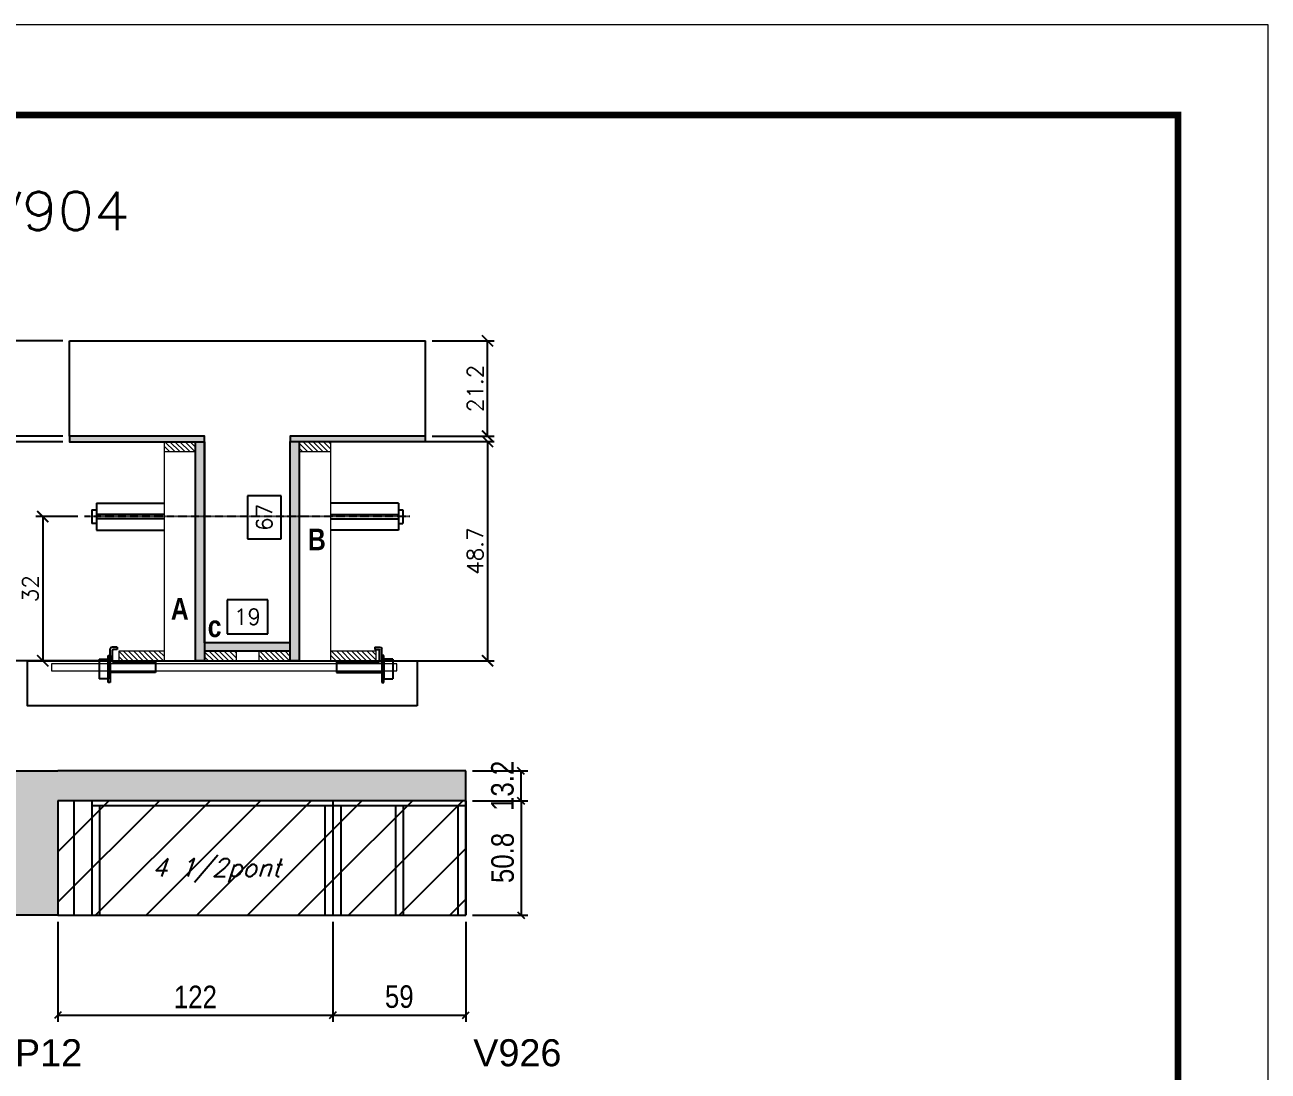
# Model space of a CAD drawing. Extents: x -20960 to -5926, y -2106 to 21915.
# Drawn here: x -11274 to -10722, y 19154 to 19618 of the extents above; entities that cross this region are included whole.
import ezdxf
from ezdxf.enums import TextEntityAlignment as Align

# ---------------------------------------------------------------- set-up
doc = ezdxf.new("R2010")
doc.units = 0
doc.linetypes.add('DASHED', pattern=[0.75, 0.5, -0.25])
doc.linetypes.add('HIDDEN', pattern=[0.375, 0.25, -0.125])
for name, color, linetype in [('5', 5, 'Continuous'), ('barrote', 251, 'Continuous'), ('COTA', 241, 'Continuous'), ('Cota Seção (2x)', 4, 'Continuous'), ('detalhes', 4, 'Continuous'), ('Painéis', 200, 'Continuous'), ('presilha', 1, 'Continuous'), ('Reaproveitamento', 251, 'Continuous'), ('SARR_2.2x7', 40, 'Continuous'), ('SARR_3.5x7', 81, 'Continuous'), ('TENSOR', 3, 'Continuous'), ('texto', 7, 'Continuous'), ('Texto de Titulo', 7, 'Continuous'), ('Texto Qtd Sarr', 242, 'Continuous')]:
    doc.layers.add(name, color=color, linetype=linetype)
for name, color, linetype, lineweight in [('CONCRETO', 251, 'Continuous', 25), ('Folhas', 255, 'Continuous', 9), ('Hachura', 251, 'Continuous', 9), ('Madeira', 126, 'Continuous', 18), ('SARRAFO DE PRESSAO', 251, 'DASHED', 9), ('SCO-___-LAJ', 2, 'Continuous', 0), ('Texto Seção', 7, 'Continuous', 15)]:
    doc.layers.add(name, color=color, linetype=linetype, lineweight=lineweight)
doc.styles.add('COTA TECNICA', font='techl___.ttf', dxfattribs={"height": 10})
doc.styles.add('Romans', font='romans.shx')
doc.styles.get("Standard").update_dxf_attribs({"font": 'arial.ttf'})
doc.styles.add('TECNICA', font='techb___.ttf', dxfattribs={"height": 10})
doc.dimstyles.new('Cota Seção (2x)', dxfattribs={"dimtxt": 7, "dimasz": 5, "dimexe": 3, "dimexo": 3, "dimgap": 2, "dimtad": 3, "dimdec": 1, "dimlfac": 0.5, "dimzin": 12, "dimdsep": 46, "dimtxsty": 'Romans', "dimblk": 'ARCHTICK', "dimcen": 0, "dimclrd": 4, "dimclre": 4, "dimclrt": 1, "dimadec": 1, "dimazin": 3, "dimtfac": 1, "dimtdec": 1, "dimtmove": 0, "dimatfit": 3, "dimldrblk": 'OBLIQUE', "dimfxl": 1, "dimtolj": 1, "dimtzin": 12, "dimarcsym": 0})
doc.dimstyles.new('Cota Seção interna', dxfattribs={"dimtxt": 7, "dimasz": 6, "dimexe": 0.18, "dimexo": 2, "dimgap": -4, "dimtad": 3, "dimdec": 1, "dimlfac": 0.5, "dimzin": 12, "dimdsep": 46, "dimtxsty": 'Romans', "dimblk": 'ARCHTICK', "dimcen": 0.09, "dimse1": 1, "dimse2": 1, "dimsd1": 1, "dimsd2": 1, "dimclrd": 180, "dimclre": 5, "dimclrt": 1, "dimadec": 0, "dimazin": 3, "dimtfac": 1, "dimtdec": 1, "dimtofl": 0, "dimtmove": 0, "dimatfit": 3, "dimldrblk": 'ARCHTICK', "dimfxl": 1, "dimtolj": 1, "dimtzin": 0, "dimarcsym": 0})
doc.dimstyles.new('PAINEL', dxfattribs={"dimtxt": 10, "dimasz": 3, "dimexe": 3, "dimexo": 3, "dimgap": 3, "dimtad": 1, "dimdec": 1, "dimzin": 12, "dimdsep": 46, "dimtxsty": 'COTA TECNICA', "dimblk1": 'OBLIQUE', "dimblk2": 'OBLIQUE', "dimsah": 1, "dimcen": 0.9, "dimclrd": 4, "dimclre": 4, "dimclrt": 240, "dimadec": 1, "dimazin": 3, "dimtfac": 1, "dimtdec": 1, "dimtmove": 0, "dimatfit": 3, "dimfxl": 1, "dimtolj": 1, "dimtzin": 12, "dimarcsym": 0})

# ---------------------------------------------------------------- blocks, each defined once
blk = doc.blocks.new('9999999999')
at = {"layer": 'Folhas'}
blk.add_lwpolyline([(98138.98, 34190.21), (99623.98, 34190.21), (99623.98, 35240.21), (98138.98, 35240.21)], close=True, dxfattribs=at)
at = {"layer": 'Folhas', "color": 30, "const_width": 3}
blk.add_lwpolyline([(98213.98, 34230.21), (99583.98, 34230.21), (99583.98, 35200.21), (98213.98, 35200.21)], close=True, dxfattribs=at)
blk = doc.blocks.new('titulo1')
at = {"layer": 'Defpoints', "color": 252, "linetype": 'HIDDEN', "ltscale": 2}
blk.add_line((0, 0), (0, 125), dxfattribs=at)
at = {"layer": 'Defpoints', "style": 'Romans', "oblique": 15}
blk.add_attdef('FOLHA', text='', height=10, dxfattribs=at).set_placement((0, 15.58), align=Align.MIDDLE_CENTER)
at = {"layer": 'Texto Qtd Sarr', "color": 3, "style": 'Romans', "oblique": 15}
for tag, height, p in [('TITULO', 17, (0, 71.45)), ('SEÇÃO', 12, (0, 41.55))]:
    blk.add_attdef(tag, text='', height=height, dxfattribs=at).set_placement(p, align=Align.MIDDLE_CENTER)
blk = doc.blocks.new('_ArchTick')
at = {"color": 0, "linetype": 'ByBlock', "const_width": 0.15}
blk.add_lwpolyline([(-0.5, -0.5), (0.5, 0.5)], dxfattribs=at)
blk = doc.blocks.new('*D211')
at = {"layer": 'COTA', "color": 4, "lineweight": -2, "transparency": 16777216}
for p, q in [((-11257.01, 19433.24), (-11293.72, 19433.24)), ((-11290.72, 19336.04), (-11290.72, 19433.24)), ((-11239.41, 19336.04), (-11293.72, 19336.04))]:
    blk.add_line(p, q, dxfattribs=at)
at = {"layer": 'Defpoints', "color": 0, "transparency": 16777216}
for p in [(-11290.72, 19433.24), (-11254.01, 19433.24), (-11236.41, 19336.04)]:
    blk.add_point(p, dxfattribs=at)
at = {"layer": 'COTA', "color": 4, "lineweight": -2, "transparency": 16777216, "xscale": 5, "yscale": 5, "zscale": 5}
for p, rotation in [((-11290.72, 19433.24), 90), ((-11290.72, 19336.04), 270)]:
    blk.add_blockref('_ArchTick', p, dxfattribs=dict(at, rotation=rotation))
at = {"layer": 'COTA', "color": 1, "transparency": 16777216, "insert": (-11296.22, 19384.64), "char_height": 7, "attachment_point": 5, "rotation": 90, "style": 'Romans'}
blk.add_mtext('\\A1;48.6', dxfattribs=at)
blk = doc.blocks.new('_Oblique')
at = {"color": 0, "linetype": 'ByBlock', "lineweight": -2}
blk.add_line((-0.5, -0.5), (0.5, 0.5), dxfattribs=at)
blk = doc.blocks.new('*D212')
at = {"layer": 'COTA', "color": 4, "lineweight": -2, "transparency": 16777216}
for p, q in [((-11257.01, 19478.04), (-11293.72, 19478.04)), ((-11290.72, 19435.64), (-11290.72, 19478.04)), ((-11257.01, 19435.64), (-11293.72, 19435.64))]:
    blk.add_line(p, q, dxfattribs=at)
at = {"layer": 'Defpoints', "color": 0, "transparency": 16777216}
for p in [(-11290.72, 19478.04), (-11254.01, 19478.04), (-11254.01, 19435.64)]:
    blk.add_point(p, dxfattribs=at)
at = {"layer": 'COTA', "color": 4, "lineweight": -2, "transparency": 16777216, "xscale": 5, "yscale": 5, "zscale": 5}
for p, rotation in [((-11290.72, 19478.04), 90), ((-11290.72, 19435.64), 270)]:
    blk.add_blockref('_ArchTick', p, dxfattribs=dict(at, rotation=rotation))
at = {"layer": 'COTA', "color": 1, "transparency": 16777216, "insert": (-11296.22, 19456.84), "char_height": 7, "attachment_point": 5, "rotation": 90, "style": 'Romans'}
blk.add_mtext('\\A1;21.2', dxfattribs=at)
blk = doc.blocks.new('*D213')
at = {"layer": 'Cota Seção (2x)', "color": 180, "lineweight": -2, "transparency": 16777216}
for p, q in [((-11160.01, 19409.16), (-11175.01, 19409.16)), ((-11175.01, 19409.16), (-11175.01, 19390.16)), ((-11160.01, 19390.16), (-11160.01, 19409.16)), ((-11175.01, 19390.16), (-11160.01, 19390.16))]:
    blk.add_line(p, q, dxfattribs=at)
at = {"layer": 'Defpoints', "color": 0, "transparency": 16777216}
for p in [(-11194.01, 19478.04), (-11156.01, 19478.04), (-11194.01, 19344.04)]:
    blk.add_point(p, dxfattribs=at)
at = {"layer": 'Cota Seção (2x)', "color": 1, "transparency": 16777216, "insert": (-11167.51, 19399.66), "char_height": 7, "attachment_point": 5, "rotation": 90, "style": 'Romans'}
blk.add_mtext('\\A1;67', dxfattribs=at)
blk = doc.blocks.new('PRESILHA METÁLICA 1')
at = {"layer": 'presilha'}
for p, q in [((7.5, 10.64), (7.5, 19.86)), ((12, 21), (8.64, 21)), ((9, 11.57), (9, 18.93)), ((12, 19.5), (9.57, 19.5)), ((12, 21), (12, 19.5)), ((0, 13), (6, 13)), ((0, 13), (0, 0)), ((6, 15.5), (7.5, 15.5)), ((6, -2.5), (6, 15.5)), ((6, 13), (6, 0)), ((7.5, 15.5), (7.5, -2.5)), ((37.5, 11), (9.57, 11)), ((37.5, 11), (37.5, 4.1)), ((6, 0), (0, 0)), ((37.5, 4.1), (7.5, 4.1)), ((7.5, -2.5), (6, -2.5))]:
    blk.add_line(p, q, dxfattribs=at)
for centre, radius, start, end in [((8.64, 19.86), 1.14, 90, 180), ((9.57, 18.93), 0.57, 90, 180), ((9.57, 11.57), 0.57, 180, 270)]:
    blk.add_arc(centre, radius, start, end, dxfattribs=at)
blk = doc.blocks.new('*D214')
at = {"layer": 'Cota Seção (2x)', "color": 180, "lineweight": -2, "transparency": 16777216}
for p, q in [((-11166.01, 19363.04), (-11184.01, 19363.04)), ((-11184.01, 19363.04), (-11184.01, 19348.04)), ((-11166.01, 19348.04), (-11166.01, 19363.04)), ((-11184.01, 19348.04), (-11166.01, 19348.04))]:
    blk.add_line(p, q, dxfattribs=at)
at = {"layer": 'Defpoints', "color": 0, "transparency": 16777216}
for p in [(-11194.01, 19344.04), (-11194.01, 19336.04), (-11156.01, 19336.04)]:
    blk.add_point(p, dxfattribs=at)
at = {"layer": 'Cota Seção (2x)', "color": 1, "transparency": 16777216, "insert": (-11175.01, 19355.54), "char_height": 7, "attachment_point": 5, "style": 'Romans'}
blk.add_mtext('\\A1;19', dxfattribs=at)
blk = doc.blocks.new('*D215')
at = {"layer": 'COTA', "color": 4, "lineweight": -2, "transparency": 16777216}
for p, q in [((-11135.01, 19433.34), (-11065.44, 19433.34)), ((-11068.44, 19433.34), (-11068.44, 19336.04)), ((-11135.01, 19336.04), (-11065.44, 19336.04))]:
    blk.add_line(p, q, dxfattribs=at)
at = {"layer": 'Defpoints', "color": 0, "transparency": 16777216}
for p in [(-11138.01, 19433.34), (-11138.01, 19336.04), (-11068.44, 19336.04)]:
    blk.add_point(p, dxfattribs=at)
at = {"layer": 'COTA', "color": 4, "lineweight": -2, "transparency": 16777216, "xscale": 5, "yscale": 5, "zscale": 5}
for p, rotation in [((-11068.44, 19433.34), 90), ((-11068.44, 19336.04), 270)]:
    blk.add_blockref('_ArchTick', p, dxfattribs=dict(at, rotation=rotation))
at = {"layer": 'COTA', "color": 1, "transparency": 16777216, "insert": (-11073.94, 19384.69), "char_height": 7, "attachment_point": 5, "rotation": 90, "style": 'Romans'}
blk.add_mtext('\\A1;48.7', dxfattribs=at)
blk = doc.blocks.new('*D190')
at = {"layer": 'COTA', "color": 4, "lineweight": -2, "transparency": 16777216}
for p, q in [((-11250.31, 19400.01), (-11268.86, 19400.01)), ((-11265.86, 19400.01), (-11265.86, 19336.04)), ((-11250.31, 19336.04), (-11268.86, 19336.04))]:
    blk.add_line(p, q, dxfattribs=at)
at = {"layer": 'Defpoints', "color": 0, "transparency": 16777216}
for p in [(-11247.31, 19400.01), (-11265.86, 19336.04), (-11247.31, 19336.04)]:
    blk.add_point(p, dxfattribs=at)
at = {"layer": 'COTA', "color": 4, "lineweight": -2, "transparency": 16777216, "xscale": 5, "yscale": 5, "zscale": 5}
for p, rotation in [((-11265.86, 19400.01), 90), ((-11265.86, 19336.04), 270)]:
    blk.add_blockref('_ArchTick', p, dxfattribs=dict(at, rotation=rotation))
at = {"layer": 'COTA', "color": 1, "transparency": 16777216, "insert": (-11271.36, 19368.02), "char_height": 7, "attachment_point": 5, "rotation": 90, "style": 'Romans'}
blk.add_mtext('\\A1;32', dxfattribs=at)
blk = doc.blocks.new('*D283')
at = {"layer": 'COTA', "color": 4, "lineweight": -2, "transparency": 16777216}
for p, q in [((-11093.01, 19478.04), (-11065.44, 19478.04)), ((-11068.44, 19435.74), (-11068.44, 19478.04)), ((-11093.01, 19435.74), (-11065.44, 19435.74))]:
    blk.add_line(p, q, dxfattribs=at)
at = {"layer": 'Defpoints', "color": 0, "transparency": 16777216}
for p in [(-11096.01, 19478.04), (-11068.44, 19478.04), (-11096.01, 19435.74)]:
    blk.add_point(p, dxfattribs=at)
at = {"layer": 'COTA', "color": 4, "lineweight": -2, "transparency": 16777216, "xscale": 5, "yscale": 5, "zscale": 5}
for p, rotation in [((-11068.44, 19478.04), 90), ((-11068.44, 19435.74), 270)]:
    blk.add_blockref('_ArchTick', p, dxfattribs=dict(at, rotation=rotation))
at = {"layer": 'COTA', "color": 1, "transparency": 16777216, "insert": (-11073.94, 19456.89), "char_height": 7, "attachment_point": 5, "rotation": 90, "style": 'Romans'}
blk.add_mtext('\\A1;21.2', dxfattribs=at)
blk = doc.blocks.new('*D197')
at = {"layer": 'COTA', "color": 4, "linetype": 'ByBlock', "lineweight": -2, "transparency": 16777216}
for p, q in [((-11259.12, 19220.11), (-11259.12, 19175.78)), ((-11137.12, 19220.11), (-11137.12, 19175.78)), ((-11259.12, 19178.78), (-11137.12, 19178.78))]:
    blk.add_line(p, q, dxfattribs=at)
at = {"layer": 'Defpoints', "color": 0, "linetype": 'ByBlock', "transparency": 16777216}
for p in [(-11259.12, 19223.11), (-11137.12, 19223.11), (-11137.12, 19178.78)]:
    blk.add_point(p, dxfattribs=at)
at = {"layer": 'COTA', "color": 4, "linetype": 'ByBlock', "lineweight": -2, "transparency": 16777216, "xscale": 3, "yscale": 3, "zscale": 3, "rotation": 180}
blk.add_blockref('_Oblique', (-11259.12, 19178.78), dxfattribs=at)
at = {"layer": 'COTA', "color": 4, "linetype": 'ByBlock', "lineweight": -2, "transparency": 16777216, "xscale": 3, "yscale": 3, "zscale": 3}
blk.add_blockref('_Oblique', (-11137.12, 19178.78), dxfattribs=at)
at = {"layer": 'COTA', "color": 240, "linetype": 'ByBlock', "transparency": 16777216, "insert": (-11198.12, 19186.83), "char_height": 10, "attachment_point": 5, "style": 'COTA TECNICA'}
blk.add_mtext('\\A1;122', dxfattribs=at)
blk = doc.blocks.new('*D198')
at = {"layer": 'COTA', "color": 4, "linetype": 'ByBlock', "lineweight": -2, "transparency": 16777216}
for p, q in [((-11137.12, 19220.11), (-11137.12, 19175.78)), ((-11078.12, 19220.11), (-11078.12, 19175.78)), ((-11137.12, 19178.78), (-11078.12, 19178.78))]:
    blk.add_line(p, q, dxfattribs=at)
at = {"layer": 'Defpoints', "color": 0, "linetype": 'ByBlock', "transparency": 16777216}
for p in [(-11137.12, 19223.11), (-11078.12, 19223.11), (-11078.12, 19178.78)]:
    blk.add_point(p, dxfattribs=at)
at = {"layer": 'COTA', "color": 4, "linetype": 'ByBlock', "lineweight": -2, "transparency": 16777216, "xscale": 3, "yscale": 3, "zscale": 3, "rotation": 180}
blk.add_blockref('_Oblique', (-11137.12, 19178.78), dxfattribs=at)
at = {"layer": 'COTA', "color": 4, "linetype": 'ByBlock', "lineweight": -2, "transparency": 16777216, "xscale": 3, "yscale": 3, "zscale": 3}
blk.add_blockref('_Oblique', (-11078.12, 19178.78), dxfattribs=at)
at = {"layer": 'COTA', "color": 240, "linetype": 'ByBlock', "transparency": 16777216, "insert": (-11107.62, 19186.91), "char_height": 10, "attachment_point": 5, "style": 'COTA TECNICA'}
blk.add_mtext('\\A1;59', dxfattribs=at)
blk = doc.blocks.new('*D199')
at = {"layer": 'COTA', "color": 4, "lineweight": -2, "transparency": 16777216}
for p, q in [((-11075.12, 19273.91), (-11050.58, 19273.91)), ((-11053.58, 19273.91), (-11053.58, 19223.11)), ((-11075.12, 19223.11), (-11050.58, 19223.11))]:
    blk.add_line(p, q, dxfattribs=at)
at = {"layer": 'Defpoints', "color": 0, "transparency": 16777216}
for p in [(-11078.12, 19273.91), (-11078.12, 19223.11), (-11053.58, 19223.11)]:
    blk.add_point(p, dxfattribs=at)
at = {"layer": 'COTA', "color": 4, "lineweight": -2, "transparency": 16777216, "xscale": 3, "yscale": 3, "zscale": 3}
for p, rotation in [((-11053.58, 19273.91), 90), ((-11053.58, 19223.11), 270)]:
    blk.add_blockref('_Oblique', p, dxfattribs=dict(at, rotation=rotation))
at = {"layer": 'COTA', "color": 240, "transparency": 16777216, "insert": (-11061.71, 19248.51), "char_height": 10, "attachment_point": 5, "rotation": 90, "style": 'COTA TECNICA'}
blk.add_mtext('\\A1;50.8', dxfattribs=at)
blk = doc.blocks.new('*D200')
at = {"layer": 'COTA', "color": 4, "lineweight": -2, "transparency": 16777216}
for p, q in [((-11075.12, 19287.11), (-11050.58, 19287.11)), ((-11053.58, 19273.91), (-11053.58, 19287.11)), ((-11075.12, 19273.91), (-11050.58, 19273.91))]:
    blk.add_line(p, q, dxfattribs=at)
at = {"layer": 'Defpoints', "color": 0, "transparency": 16777216}
for p in [(-11078.12, 19287.11), (-11053.58, 19287.11), (-11078.12, 19273.91)]:
    blk.add_point(p, dxfattribs=at)
at = {"layer": 'COTA', "color": 4, "lineweight": -2, "transparency": 16777216, "xscale": 3, "yscale": 3, "zscale": 3}
for p, rotation in [((-11053.58, 19287.11), 90), ((-11053.58, 19273.91), 270)]:
    blk.add_blockref('_Oblique', p, dxfattribs=dict(at, rotation=rotation))
at = {"layer": 'COTA', "color": 240, "transparency": 16777216, "insert": (-11061.8, 19280.51), "char_height": 10, "attachment_point": 5, "rotation": 90, "style": 'COTA TECNICA'}
blk.add_mtext('\\A1;13.2', dxfattribs=at)

msp = doc.modelspace()

# ---------------------------------------------------------------- hatches: boundary and pattern name
at = {"layer": 'COTA', "ltscale": 25}
h = msp.add_hatch(dxfattribs=at)
h.set_pattern_fill('AR-CONC', color=256, scale=0.03)
h.set_pattern_definition([(50, (-152578.086, -13970.6707), (5.46554007, -0.47817257), [0.5715, -6.2865]), (355, (-152578.086, -13970.6707), (-1.05730264, 5.73170536), [0.4572, -5.02921753]), (100.4514447, (-152577.6304, -13970.7105), (4.40823741, 5.25353256), [0.48570026, -5.34270734]), (46.1842, (-152578.086, -13969.1467), (8.13237123, -1.26126984), [0.85725, -9.42975]), (96.6355576, (-152577.408, -13969.252), (7.122124, 7.42278374), [0.7285507, -8.01406824]), (351.184151, (-152578.086, -13969.147), (7.122124, 7.42278374), [0.685799, -7.54379196]), (21, (-152577.324, -13969.5277), (4.54843174, -3.06795595), [0.5715, -6.2865]), (326, (-152577.324, -13969.5277), (1.85406085, 5.52563898), [0.4572, -5.0292]), (71.451445, (-152576.945, -13969.7833), (6.40249258, 2.45768307), [0.48570026, -5.34269813]), (37.5, (-152578.0859, -13970.6707), (0.092658098, 2.536651166), [0, -4.96824, 0, -5.1054, 0, -5.04825]), (7.5, (-152578.086, -13970.6707), (2.004589875, 3.005417245), [0, -2.91084, 0, -4.85394, 0, -1.92405]), (327.5, (-152579.7852, -13970.6707), (4.067717855, -0.17186232), [0, -1.905, 0, -5.9436, 0, -7.8867]), (317.5, (-152580.547, -13970.6707), (4.44387544, 0.76279473), [0, -2.4765, 0, -3.94716, 0, -5.6007])])
h.paths.add_polyline_path([(-11278.12, 19287.11), (-11278.12, 19223.11), (-11259.12, 19223.11), (-11259.12, 19273.91), (-11078.12, 19273.91), (-11078.12, 19287.11), (-11259.12, 19287.11)])
at = {"layer": 'Hachura'}
h = msp.add_hatch(color=256, dxfattribs=at)
h.dxf.hatch_style = 1
h.paths.add_polyline_path([(-11194.01, 19433.24), (-11194.01, 19435.64), (-11254.01, 19435.64), (-11254.01, 19433.24)])
h = msp.add_hatch(color=256, dxfattribs=at)
h.dxf.hatch_style = 1
h.paths.add_polyline_path([(-11096.01, 19433.34), (-11096.01, 19435.74), (-11156.01, 19435.74), (-11156.01, 19433.34)])
h = msp.add_hatch(dxfattribs=at)
h.set_pattern_fill('ANSI31', color=256, scale=0.5, angle=270, style=0)
h.set_pattern_definition([(315, (11715.8147, 11125.5917), (1.12253202, 1.12253202), [])])
h.paths.add_polyline_path([(-11198.01, 19428.84), (-11198.01, 19433.24), (-11212.01, 19433.24), (-11212.01, 19428.84)])
h = msp.add_hatch(color=256, dxfattribs=at)
h.dxf.hatch_style = 1
h.paths.add_polyline_path([(-11198.01, 19433.24), (-11194.01, 19433.24), (-11194.01, 19336.04), (-11198.01, 19336.04)])
h = msp.add_hatch(color=256, dxfattribs=at)
h.dxf.hatch_style = 1
h.paths.add_polyline_path([(-11156.01, 19433.34), (-11152.01, 19433.34), (-11152.01, 19336.04), (-11156.01, 19336.04)])
h = msp.add_hatch(dxfattribs=at)
h.set_pattern_fill('ANSI31', color=256, scale=0.5, angle=270, style=0)
h.set_pattern_definition([(315, (11655.8147, 11125.6917), (1.12253202, 1.12253202), [])])
h.paths.add_polyline_path([(-11138.01, 19428.94), (-11138.01, 19433.34), (-11152.01, 19433.34), (-11152.01, 19428.94)])
h = msp.add_hatch(color=256, dxfattribs=at)
h.dxf.hatch_style = 1
h.paths.add_polyline_path([(-11156.01, 19340.44), (-11156.01, 19344.04), (-11194.01, 19344.04), (-11194.01, 19340.44)])
h = msp.add_hatch(dxfattribs=at)
h.set_pattern_fill('ANSI31', color=256, scale=0.5, angle=270, style=0)
h.set_pattern_definition([(315, (11715.8147, 11106.3917), (1.12253202, 1.12253202), [])])
h.paths.add_polyline_path([(-11232.01, 19336.04), (-11232.01, 19340.44), (-11212.01, 19340.44), (-11212.01, 19336.04)])
h = msp.add_hatch(dxfattribs=at)
h.set_pattern_fill('ANSI31', color=256, scale=0.5, angle=270, style=0)
h.set_pattern_definition([(315, (11724.6147, 11106.3917), (1.12253202, 1.12253202), [])])
h.paths.add_polyline_path([(-11194.01, 19336.04), (-11194.01, 19340.44), (-11180.01, 19340.44), (-11180.01, 19336.04)])
h = msp.add_hatch(dxfattribs=at)
h.set_pattern_fill('ANSI31', color=256, scale=0.5, angle=270, style=0)
h.set_pattern_definition([(315, (11724.6168, 11106.3917), (1.12253202, 1.12253202), [])])
h.paths.add_polyline_path([(-11156.01, 19336.04), (-11156.01, 19340.44), (-11170.01, 19340.44), (-11170.01, 19336.04)])
h = msp.add_hatch(dxfattribs=at)
h.set_pattern_fill('ANSI31', color=256, scale=0.5, angle=270, style=0)
h.set_pattern_definition([(315, (11621.8147, 11106.3917), (1.12253202, 1.12253202), [])])
h.paths.add_polyline_path([(-11138.01, 19336.04), (-11138.01, 19340.44), (-11118.01, 19340.44), (-11118.01, 19336.04)])
at = {"layer": 'Reaproveitamento', "transparency": 33554684}
h = msp.add_hatch(dxfattribs=at)
h.set_pattern_fill('ANSI31', color=256, scale=5)
h.paths.add_polyline_path([(-11137.12, 19223.11), (-11137.12, 19273.91), (-11259.12, 19273.91), (-11259.12, 19223.11)])
h = msp.add_hatch(dxfattribs=at)
h.set_pattern_fill('ANSI31', color=256, scale=5)
h.paths.add_polyline_path([(-11137.12, 19223.11), (-11078.12, 19223.11), (-11078.12, 19273.91), (-11137.12, 19273.91)])

# ---------------------------------------------------------------- linework, layer by layer
at = {"ltscale": 3}
for p, q in [((-11244.01, 19403.01), (-11244.01, 19397.01)), ((-11244.01, 19403.01), (-11242.01, 19403.01)), ((-11242.01, 19406.01), (-11242.01, 19394.01)), ((-11242.01, 19406.01), (-11212.01, 19406.01)), ((-11108.01, 19406.01), (-11138.01, 19406.01)), ((-11108.01, 19406.01), (-11108.01, 19394.01)), ((-11108.01, 19403.01), (-11106.01, 19403.01)), ((-11106.01, 19403.01), (-11106.01, 19397.01)), ((-11242.01, 19397.01), (-11244.01, 19397.01)), ((-11212.01, 19401.01), (-11242.01, 19401.01)), ((-11212.01, 19399.01), (-11242.01, 19399.01)), ((-11138.01, 19401.01), (-11108.01, 19401.01)), ((-11138.01, 19399.01), (-11108.01, 19399.01)), ((-11108.01, 19397.01), (-11106.01, 19397.01)), ((-11242.01, 19394.01), (-11212.01, 19394.01)), ((-11108.01, 19394.01), (-11138.01, 19394.01))]:
    msp.add_line(p, q, dxfattribs=at)
at = {"layer": 'barrote'}
msp.add_lwpolyline([(-11099.64, 19316.04), (-11272.61, 19316.04), (-11272.61, 19336.04), (-11099.64, 19336.04)], close=True, dxfattribs=at)
at = {"layer": 'CONCRETO'}
for p, q in [((-11254.01, 19435.64), (-11254.01, 19478.04)), ((-11254.01, 19478.04), (-11194.01, 19478.04)), ((-11194.01, 19478.04), (-11194.01, 19478.04)), ((-11194.01, 19478.04), (-11096.01, 19478.04)), ((-11096.01, 19435.74), (-11096.01, 19478.04)), ((-11194.01, 19435.64), (-11254.01, 19435.64)), ((-11194.01, 19344.04), (-11194.01, 19435.64)), ((-11156.01, 19344.04), (-11194.01, 19344.04)), ((-11156.01, 19340.44), (-11156.01, 19344.04)), ((-11156.01, 19340.44), (-11156.01, 19340.44))]:
    msp.add_line(p, q, dxfattribs=at)
at = {"layer": 'COTA', "linetype": 'ByBlock'}
for p, q in [((-11278.12, 19287.11), (-11259.12, 19287.11)), ((-11078.12, 19287.11), (-11259.12, 19287.11)), ((-11078.12, 19273.91), (-11078.12, 19287.11)), ((-11259.12, 19223.11), (-11278.12, 19223.11))]:
    msp.add_line(p, q, dxfattribs=at)
at = {"layer": 'Madeira'}
for points in [[(-11198.01, 19428.84), (-11198.01, 19433.24), (-11212.01, 19433.24), (-11212.01, 19428.84)], [(-11198.01, 19433.24), (-11212.01, 19433.24), (-11212.01, 19336.04), (-11198.01, 19336.04)], [(-11138.01, 19428.94), (-11138.01, 19433.34), (-11152.01, 19433.34), (-11152.01, 19428.94)], [(-11138.01, 19433.34), (-11152.01, 19433.34), (-11152.01, 19336.04), (-11138.01, 19336.04)], [(-11232.01, 19336.04), (-11232.01, 19340.44), (-11212.01, 19340.44), (-11212.01, 19336.04)], [(-11194.01, 19336.04), (-11194.01, 19340.44), (-11180.01, 19340.44), (-11180.01, 19336.04)], [(-11156.01, 19336.04), (-11156.01, 19340.44), (-11170.01, 19340.44), (-11170.01, 19336.04)], [(-11138.01, 19336.04), (-11138.01, 19340.44), (-11118.01, 19340.44), (-11118.01, 19336.04)]]:
    msp.add_lwpolyline(points, close=True, dxfattribs=at)
at = {"layer": 'Painéis', "linetype": 'ByBlock'}
for p, q in [((-11259.12, 19273.91), (-11259.12, 19223.11)), ((-11078.12, 19273.91), (-11259.12, 19273.91)), ((-11137.12, 19273.91), (-11137.12, 19223.11)), ((-11078.12, 19223.11), (-11078.12, 19273.91)), ((-11259.12, 19223.11), (-11137.12, 19223.11))]:
    msp.add_line(p, q, dxfattribs=at)
at = {"layer": 'Painéis'}
msp.add_line((-11137.12, 19223.11), (-11078.12, 19223.11), dxfattribs=at)
for points in [[(-11194.01, 19433.24), (-11194.01, 19435.64), (-11254.01, 19435.64), (-11254.01, 19433.24)], [(-11096.01, 19433.34), (-11096.01, 19435.74), (-11156.01, 19435.74), (-11156.01, 19433.34)], [(-11198.01, 19433.24), (-11194.01, 19433.24), (-11194.01, 19336.04), (-11198.01, 19336.04)], [(-11156.01, 19433.34), (-11152.01, 19433.34), (-11152.01, 19336.04), (-11156.01, 19336.04)], [(-11156.01, 19340.44), (-11156.01, 19344.04), (-11194.01, 19344.04), (-11194.01, 19340.44)]]:
    msp.add_lwpolyline(points, close=True, dxfattribs=at)
at = {"layer": 'SARR_2.2x7', "linetype": 'Continuous'}
for p, q in [((-11252.12, 19273.91), (-11252.12, 19223.11)), ((-11137.12, 19271.71), (-11244.12, 19271.71)), ((-11078.12, 19271.71), (-11137.12, 19271.71))]:
    msp.add_line(p, q, dxfattribs=at)
at = {"layer": 'SARR_3.5x7'}
for p, q in [((-11244.12, 19273.91), (-11244.12, 19223.11)), ((-11240.62, 19271.71), (-11240.62, 19223.11)), ((-11140.62, 19271.71), (-11140.62, 19223.11)), ((-11133.62, 19271.71), (-11133.62, 19223.11)), ((-11109.37, 19271.71), (-11109.37, 19223.11)), ((-11105.87, 19271.71), (-11105.87, 19223.11)), ((-11081.62, 19271.71), (-11081.62, 19223.11)), ((-11078.12, 19273.91), (-11078.12, 19223.11))]:
    msp.add_line(p, q, dxfattribs=at)
at = {"layer": 'SCO-___-LAJ', "color": 1}
msp.add_lwpolyline([(-11108.64, 19334.7), (-11261.95, 19334.7), (-11261.95, 19331.5), (-11108.64, 19331.5)], close=True, dxfattribs=at)
at = {"layer": 'TENSOR', "linetype": 'HIDDEN', "ltscale": 0.5}
msp.add_line((-11103.01, 19400.01), (-11247.31, 19400.01), dxfattribs=at)

# ---------------------------------------------------------------- block references
at = {"layer": 'presilha', "yscale": 0.6666666666666666, "zscale": 0.6666666666666666}
for p, xscale in [((-11240.87, 19328.07), 0.6666666666666666), ((-11110.43, 19328.07), -0.6666666666666666)]:
    msp.add_blockref('PRESILHA METÁLICA 1', p, dxfattribs=dict(at, xscale=xscale))
at = {"layer": 'SARRAFO DE PRESSAO', "color": 6, "linetype": 'ByBlock'}
msp.add_blockref('9999999999', (-110345.98, -15621.96), dxfattribs=at)
at = {"layer": 'Texto Seção'}
ref = msp.add_blockref('titulo1', (-11341.77, 19448.17), dxfattribs=at)
ref.add_attrib('TITULO', 'V902+V903+V904', dxfattribs={"layer": 'Texto de Titulo', "color": 7, "height": 17, "style": 'Romans', "width": 1.1}).set_placement((-11341.77, 19535.67), align=Align.MIDDLE_CENTER)
ref.add_attrib('SEÇÃO', '(19x60)', dxfattribs={"layer": 'Texto de Titulo', "color": 7, "height": 12, "style": 'Romans', "width": 1.1}).set_placement((-11341.77, 19505.67), align=Align.MIDDLE_CENTER)

# ---------------------------------------------------------------- texts
at = {"layer": '5', "linetype": 'Continuous'}
for s, p in [('P12', (-11278.21, 19156.06)), ('V926', (-11074.79, 19156.06))]:
    msp.add_text(s, height=12, rotation=0, dxfattribs=at).set_placement(p)
at = {"layer": 'detalhes', "style": 'TECNICA'}
for s, p in [('B', (-11148.18, 19385.07)), ('A', (-11209.01, 19354.23)), ('c', (-11192.63, 19346.53))]:
    msp.add_text(s, height=9.6, dxfattribs=at).set_placement(p)
at = {"layer": 'texto', "color": 2, "insert": (-11188.91, 19242.94), "char_height": 8, "attachment_point": 5, "style": 'Romans'}
msp.add_mtext('{\\Q19;\\C256;4 1/2pont}', dxfattribs=at)

# ---------------------------------------------------------------- dimensions: what is measured, and where the dimension line sits
at = {"layer": 'COTA'}
for base, p1, p2, dimstyle, picture, middle in [((-11290.72, 19478.04), (-11254.01, 19435.64), (-11254.01, 19478.04), 'Cota Seção (2x)', '*D212', (-11296.22, 19456.84)), ((-11068.43962832, 19478.03545829), (-11096.00545702, 19435.73545829), (-11096.00545702, 19478.03545829), 'Cota Seção (2x)', '*D283', (-11073.93962832, 19456.88545829)), ((-11290.72, 19433.24), (-11236.41, 19336.04), (-11254.01, 19433.24), 'Cota Seção (2x)', '*D211', (-11296.22, 19384.64)), ((-11068.43962832, 19336.03545829), (-11138.00545702, 19433.33545829), (-11138.00545702, 19336.03545829), 'Cota Seção (2x)', '*D215', (-11073.93962832, 19384.68545829)), ((-11265.86, 19336.04), (-11247.31, 19400.01), (-11247.31, 19336.04), 'Cota Seção (2x)', '*D190', (-11271.36, 19368.02)), ((-11053.58, 19223.11), (-11078.12, 19273.91), (-11078.12, 19223.11), 'PAINEL', '*D199', (-11061.71, 19248.51))]:
    dim = msp.add_linear_dim(base=base, p1=p1, p2=p2, angle=90, dimstyle=dimstyle, dxfattribs=at)
    dim.commit()
    dim.dimension.update_dxf_attribs({"geometry": picture, "text_midpoint": middle})
dim = msp.add_linear_dim(base=(-11053.58, 19287.11), p1=(-11078.12, 19273.91), p2=(-11078.12, 19287.11), angle=90, dimstyle='PAINEL', dxfattribs=at)
dim.commit()
dim.dimension.update_dxf_attribs({"geometry": '*D200', "text_midpoint": (-11053.58, 19280.51), "dimtype": 160})
at = {"layer": 'COTA', "linetype": 'ByBlock'}
for base, p1, p2, picture, middle in [((-11137.12, 19178.78), (-11259.12, 19223.11), (-11137.12, 19223.11), '*D197', (-11198.12, 19186.83)), ((-11078.12, 19178.78), (-11137.12, 19223.11), (-11078.12, 19223.11), '*D198', (-11107.62, 19186.91))]:
    dim = msp.add_linear_dim(base=base, p1=p1, p2=p2, dimstyle='PAINEL', dxfattribs=at)
    dim.commit()
    dim.dimension.update_dxf_attribs({"geometry": picture, "text_midpoint": middle})
at = {"layer": 'Cota Seção (2x)'}
for base, p1, p2, angle, picture, middle in [((-11156.01, 19478.04), (-11194.01, 19344.04), (-11194.01, 19478.04), 90, '*D213', (-11156.01, 19399.66)), ((-11194.01, 19344.04), (-11156.01, 19336.04), (-11194.01, 19336.04), 180, '*D214', (-11175.01, 19344.04))]:
    dim = msp.add_linear_dim(base=base, p1=p1, p2=p2, angle=angle, dimstyle='Cota Seção interna', dxfattribs=at)
    dim.commit()
    dim.dimension.update_dxf_attribs({"geometry": picture, "text_midpoint": middle, "dimtype": 160})

doc.saveas('drawing.dxf')
